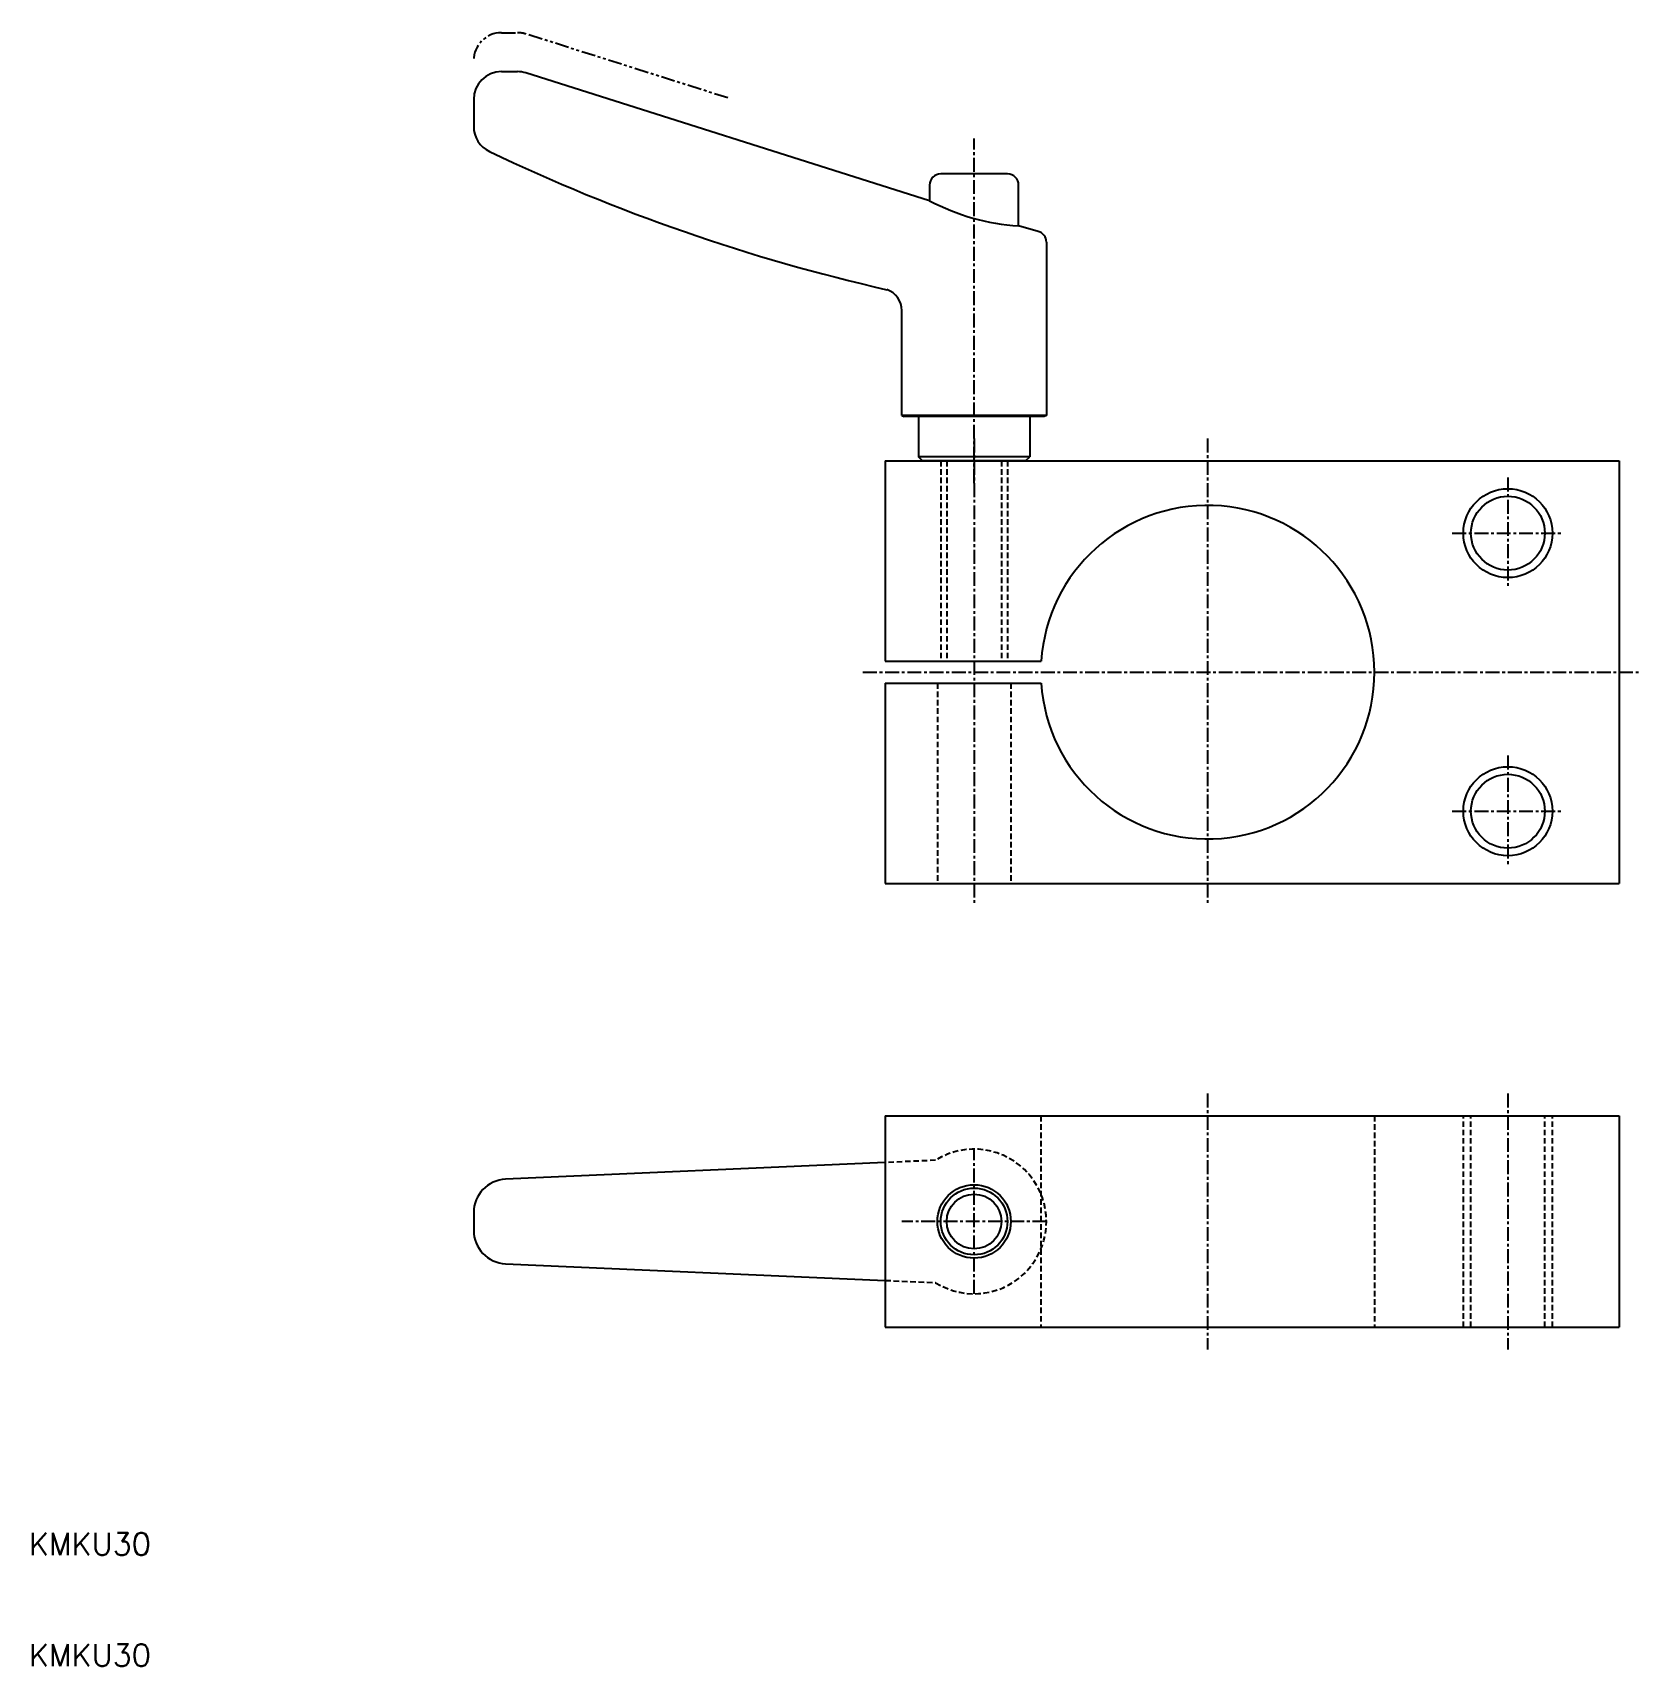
# Model space of a CAD drawing. Extents: x 10 to 155, y 10 to 157.
import ezdxf

# ---------------------------------------------------------------- set-up
doc = ezdxf.new("R2010")
doc.units = 0
for name, pattern in [('CENTER', [2, 1.25, -0.25, 0.25, -0.25]), ('DASHED', [0.75, 0.5, -0.25]), ('PHANTOM', [2.5, 1.25, -0.25, 0.25, -0.25, 0.25, -0.25])]:
    doc.linetypes.add(name, pattern=pattern)
doc.layers.get('0').update_dxf_attribs({"linetype": 'CONTINUOUS'})
doc.layers.add('CENTER', color=1, linetype='CENTER')
doc.styles.get("Standard").update_dxf_attribs({"font": 'txt.shx'})

msp = doc.modelspace()

# ---------------------------------------------------------------- linework, layer by layer
at = {"color": 3, "linetype": 'PHANTOM'}
for p, q in [((52.5, 156.89), (53.93, 156.89)), ((72.84, 151.03), (54.69, 156.78))]:
    msp.add_line(p, q, dxfattribs=at)
at = {"color": 7, "linetype": 'CONTINUOUS'}
for p, q in [((52.5, 153.39), (53.93, 153.39)), ((91, 141.78), (54.69, 153.28)), ((50, 150.89), (50, 148.46)), ((98, 144.19), (92, 144.19)), ((91, 143.19), (91, 141.78)), ((99, 139.52), (99, 143.19)), ((100.77, 139.02), (99, 139.52)), ((101.5, 138.06), (101.5, 122.48)), ((88.5, 122.48), (88.5, 131.9)), ((101.5, 122.48), (88.5, 122.48)), ((88.5, 122.48), (88.7, 122.39)), ((101.3, 122.39), (88.7, 122.39)), ((90, 122.39), (90, 118.76)), ((100, 122.39), (100, 118.76)), ((101.5, 122.48), (101.3, 122.39)), ((87, 118.39), (87, 100.39)), ((87, 118.39), (153, 118.39)), ((100, 118.76), (90, 118.76)), ((90.37, 118.39), (90, 118.76)), ((99.63, 118.39), (90.37, 118.39)), ((99.63, 118.39), (100, 118.76)), ((153, 118.39), (153, 80.39)), ((87, 100.39), (101.03, 100.39)), ((87, 98.39), (87, 80.39)), ((87, 98.39), (101.03, 98.39)), ((87, 80.39), (153, 80.39)), ((87, 59.5), (153, 59.5)), ((87, 59.5), (87, 40.5)), ((153, 59.5), (153, 40.5)), ((87, 55.3), (52.87, 53.8)), ((50, 50.8), (50, 49.2)), ((52.87, 46.2), (87, 44.7)), ((87, 40.5), (153, 40.5))]:
    msp.add_line(p, q, dxfattribs=at)
at = {"color": 3, "linetype": 'DASHED'}
for p, q in [((92, 118.39), (92, 100.39)), ((92.54, 118.39), (92.54, 100.39)), ((97.46, 118.39), (97.46, 100.39)), ((98, 118.39), (98, 100.39)), ((91.7, 98.39), (91.7, 80.39)), ((98.3, 98.39), (98.3, 80.39)), ((101, 59.5), (101, 40.5)), ((131, 59.5), (131, 40.5)), ((139, 40.5), (139, 59.5)), ((139.68, 40.5), (139.68, 59.5)), ((146.32, 40.5), (146.32, 59.5)), ((147, 40.5), (147, 59.5)), ((91.54, 55.5), (87, 55.3)), ((87, 44.7), (91.54, 44.5))]:
    msp.add_line(p, q, dxfattribs=at)
at = {"color": 3, "linetype": 'CONTINUOUS'}
for centre in [(143, 111.89), (143, 86.89)]:
    msp.add_circle(centre, 4, dxfattribs=at)
at = {"color": 7, "linetype": 'CONTINUOUS'}
for centre, radius in [((143, 111.89), 3.32), ((143, 86.89), 3.32), ((95, 50), 3.3), ((95, 50), 3), ((95, 50), 2.46)]:
    msp.add_circle(centre, radius, dxfattribs=at)
at = {"color": 3, "linetype": 'PHANTOM'}
for centre, start, end in [((52.5, 154.39), 90, 180), ((53.93, 154.39), 72.4256, 90)]:
    msp.add_arc(centre, 2.5, start, end, dxfattribs=at)
at = {"color": 7, "linetype": 'CONTINUOUS'}
for centre, radius, start, end in [((52.5, 150.89), 2.5, 90, 180), ((53.93, 150.89), 2.5, 72.4256, 90), ((52.5, 148.46), 2.5, 180, 244.5073), ((125.15, 300.82), 171.3, 244.5073, 257.1877), ((92, 143.19), 1, 90, 180), ((98, 143.19), 1, 0, 90), ((100.22, 159.21), 19.72, 242.1114, 266.4391), ((100.5, 138.06), 1, 0, 74.2753), ((86.5, 131.9), 2, 0, 70.621), ((116, 99.39), 15, 183.8226, 176.1774), ((53, 50.8), 3, 92.5248, 180), ((53, 49.2), 3, 180, 267.4752)]:
    msp.add_arc(centre, radius, start, end, dxfattribs=at)
at = {"color": 3, "linetype": 'DASHED'}
msp.add_arc((95, 50), 6.5, 237.8776, 122.1224, dxfattribs=at)
at = {"layer": 'CENTER', "color": 1, "linetype": 'CENTER'}
for p, q in [((95, 116.39), (95, 147.38)), ((95, 120.39), (95, 78.39)), ((116, 120.39), (116, 78.39)), ((143, 116.89), (143, 106.89)), ((138, 111.89), (148, 111.89)), ((85, 99.39), (155, 99.39)), ((143, 91.89), (143, 81.89)), ((138, 86.89), (148, 86.89)), ((116, 61.5), (116, 38.5)), ((143, 61.5), (143, 38.5)), ((95, 43.5), (95, 56.5)), ((101.5, 50), (88.5, 50))]:
    msp.add_line(p, q, dxfattribs=at)

# ---------------------------------------------------------------- texts
at = {"color": 7, "linetype": 'CONTINUOUS'}
for p in [(10, 20), (10, 10)]:
    msp.add_text('KMKU30', height=2, dxfattribs=at).set_placement(p)

doc.saveas('drawing.dxf')
